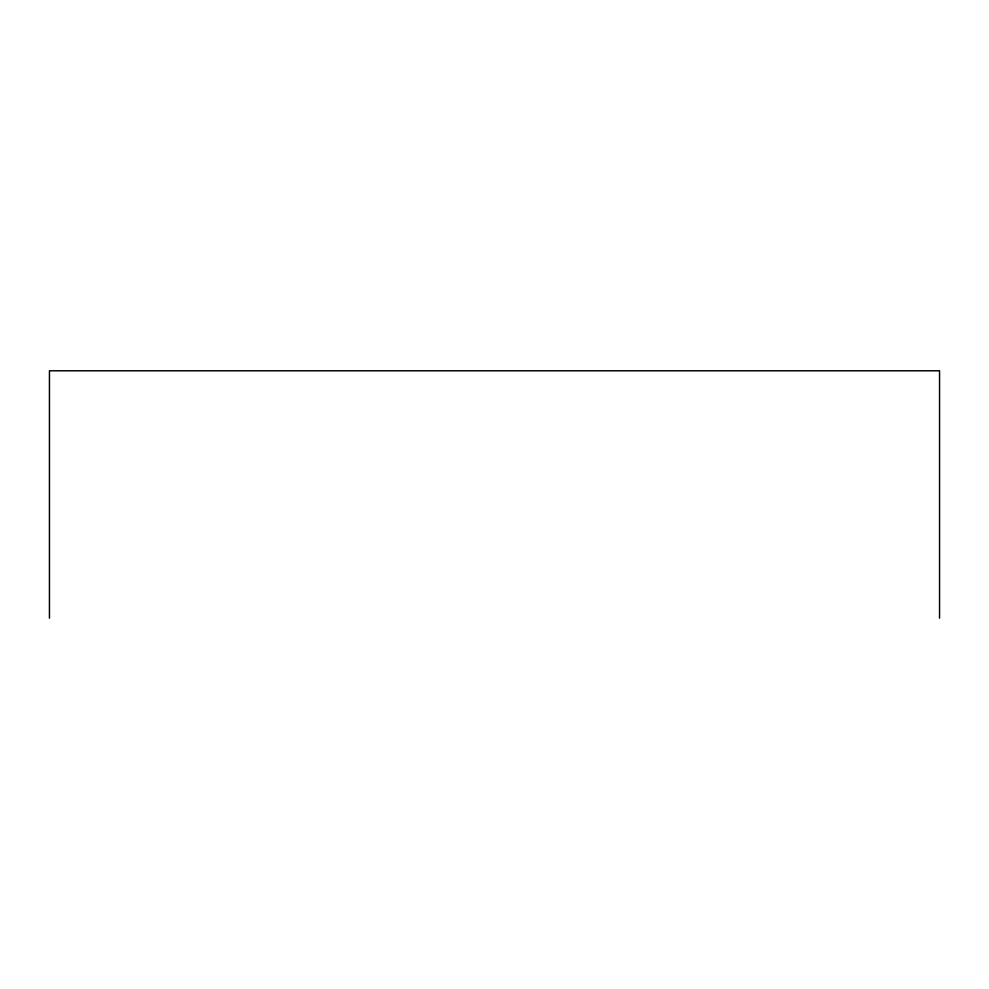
<?xml version="1.0" encoding="UTF-8"?>
<svg xmlns="http://www.w3.org/2000/svg" width="989" height="989" viewBox="0 0 989 989"><rect width="100%" height="100%" fill="white"/><g stroke="black" fill="none" stroke-linecap="round" stroke-linejoin="round"><path stroke-width="1.48" d="M939.55 618.212L939.55 370.788L49.45 370.788L49.45 618.212"/></g></svg>
